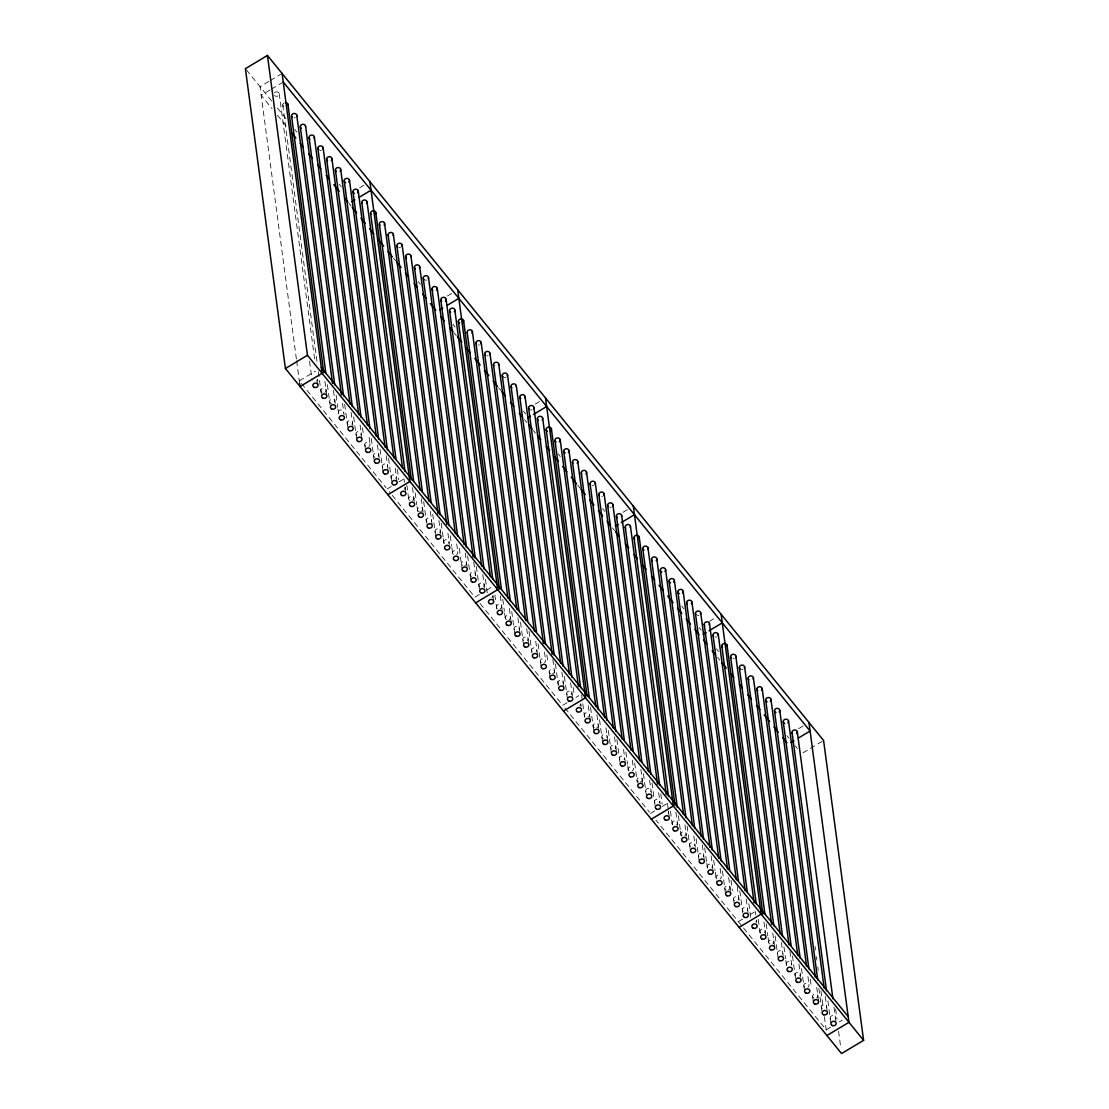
<?xml version="1.0" encoding="UTF-8"?>
<svg xmlns="http://www.w3.org/2000/svg" width="1109" height="1109" viewBox="0 0 1109 1109"><rect width="100%" height="100%" fill="white"/><g stroke="black" fill="none" stroke-linecap="round" stroke-linejoin="round"><path stroke-width="0.75" stroke-dasharray="5 3.75" d="M268.863 81.401L260.047 86.682L296.394 359.122M270.333 80.527L280.605 74.358M270 89.968L261.183 95.249L272.024 108.613M271.469 89.094L281.755 82.925M359.607 187.809L364.015 185.161M299.291 380.831L315.455 371.141M447.412 295.964L451.82 293.33M387.096 488.986L391.505 486.352M398.852 481.944L404.73 478.423M535.231 404.133L539.639 401.486M479.324 594.507L474.915 597.155L389.273 491.661M486.671 590.113L492.535 586.592M623.036 512.303L627.444 509.655M567.129 702.676L562.72 705.324L479.254 602.492M575.945 697.395L578.884 695.634M709.386 621.345L713.794 618.697M650.539 813.479L654.948 810.845M662.281 806.437L666.689 803.803M798.66 728.627L803.068 725.979M803.013 752.817L808.891 749.296M810.36 748.423L822.116 741.366M738.344 921.648L742.753 919.001M750.1 914.606L755.978 911.085M830.572 1027.17L826.163 1029.817L655.96 820.161M839.374 1021.888L842.313 1020.128M246.461 69.95L271.968 101.376M277.389 108.058L286.067 118.732M294.731 129.42L296.907 132.082M339.188 184.163L341.35 186.839M418.329 281.644L420.491 284.32M453.013 324.382L455.175 327.044M523.476 411.176L525.652 413.851M558.174 453.914L560.336 456.575M602.617 508.657L604.779 511.332M681.758 606.138L683.92 608.813M699.1 627.514L701.262 630.175M716.442 648.876L718.618 651.538M786.919 735.669L788.998 738.247M795.278 745.969L797.371 748.547M277.444 115.281L287.203 127.299M349.002 203.418L351.165 206.094M393.445 258.161L395.622 260.837M454.149 332.95L456.326 335.625M498.606 387.693L500.769 390.368M524.626 419.743L526.789 422.418M533.29 430.431L535.467 433.106M577.747 485.174L579.91 487.849M612.431 527.912L614.608 530.587M717.592 657.443L719.755 660.105M301.454 383.492L386.015 487.655M564.897 707.986L649.458 812.148M835.618 1008.996L836.99 1019.282M838.584 1031.273L840.872 1048.407M834.051 1007.291L835.992 1021.846M827.869 1000.942L830.71 1022.332M825.276 996.478L827.217 1011.02M815.032 946.421L815.489 949.845M816.404 956.707L816.862 960.131M817.777 966.979L818.234 970.417M820.979 990.975L823.266 1008.109M824.403 1016.676L826.468 1032.091M818.858 988.41L821.935 1011.505M816.723 987.37L818.622 1001.635M810.305 979.302L811.441 987.856M812.578 996.409L813.16 1000.692M807.934 976.558L809.085 985.111M801.516 968.49L804.372 989.866M798.937 964.026L800.684 977.14M792.505 955.972L795.597 979.053M789.927 951.508L792.089 967.755M783.952 946.864L785.56 958.828M785.782 960.533L786.808 968.24M781.374 942.4L783.314 956.942M775.177 936.038L778.033 957.427M772.765 932.96L774.664 947.225M766.222 923.852L767.816 935.816M768.052 937.535L769.119 945.52M763.962 922.078L765.862 936.343M758.293 919.361L759.291 926.777M759.513 928.483L760.469 935.622M755.229 911.446L755.686 914.87M756.366 919.999L756.754 922.854M748.866 903.807L750.682 917.476M746.246 899.136L748.187 913.677M739.828 891.068L742.711 912.735M737.235 886.604L739.398 902.865M731.039 880.255L732.411 890.513M733.548 899.066L734.13 903.35M728.682 877.496L730.817 893.466M722.486 871.147L725.341 892.523M720.129 868.402L721.266 876.942M713.711 860.321L715.083 870.579M715.305 872.298L716.566 881.71M711.119 855.871L713.059 870.413M704.7 847.803L706.53 861.485M706.752 863.19L707.778 870.898M702.344 845.044L704.284 859.6M696.147 838.695L699.003 860.085M693.79 835.936L695.301 847.345M687.136 826.163L690.214 849.258M684.946 824.791L686.471 836.2M678.417 815.683L680.233 829.366M680.469 831.071L681.494 838.778M675.922 812.204L678.056 828.173M670.488 811.192L672.65 827.453M667.41 803.29L669.129 816.113M660.825 793.933L662.184 804.191M658.663 792.672L660.188 804.08M652.009 782.899L655.1 805.993M649.652 780.154L651.399 793.268M643.456 773.791L646.311 795.181M640.877 769.341L642.998 785.311M634.681 762.978L637.342 782.94M632.324 760.233L633.461 768.787M625.892 752.165L627.5 764.129M627.722 765.834L628.748 773.541M623.535 749.407L625.254 762.243M616.895 739.634L619.973 762.729M614.525 736.889L616.465 751.431M608.342 730.526L611.378 753.344M605.971 727.781L607.69 740.618M599.553 719.713L602.409 741.103M596.905 714.917L599.04 730.886M590.598 707.528L593.689 730.609M588.338 705.754L590.238 720.004M581.615 695.066L584.914 719.866M580.742 703.674L581.13 706.53M573.242 687.469L574.379 696.022M570.622 682.797L572.563 697.353M564.426 676.448L567.281 697.838M561.847 671.985L563.788 686.526M555.415 663.917L558.312 685.584M552.837 659.467L554.805 674.286M546.862 654.809L548.012 663.362M549.149 671.915L549.717 676.199M544.505 652.064L545.642 660.617M538.087 643.996L540.942 665.386M535.73 641.252L537.435 654.074M529.076 631.478L531.973 653.132M526.72 628.72L528.66 643.262M520.523 622.371L523.379 643.747M517.931 617.907L519.871 632.449M511.748 611.544L514.59 632.934M509.322 608.467L511.235 622.731M502.793 599.359L504.387 611.322M504.609 613.041L505.676 621.026M500.298 595.88L502.432 611.849M494.864 594.868L495.848 602.284M496.083 603.989L497.109 611.697M492.937 595.505L493.505 599.789M485.423 579.314L487.253 592.996M482.817 574.642L484.564 587.756M476.385 566.574L479.656 591.097M473.806 562.111L475.775 576.943M467.61 555.761L469.661 571.149M470.119 574.573L470.687 578.856M465.253 553.003L467.374 568.972M459.278 548.359L461.912 568.03M456.7 543.909L457.837 552.448M450.282 535.827L451.64 546.085M451.876 547.804L452.943 555.789M447.911 533.082L449.436 544.491M441.271 523.309L443.087 536.992M443.323 538.697L444.154 544.976M438.901 520.551L440.661 533.679M432.718 514.202L435.754 537.019M430.347 511.457L432.066 524.28M423.707 501.67L426.591 523.337M421.281 498.593L423.416 514.562M415.21 492.909L416.804 504.872M417.026 506.577L417.871 512.857M412.493 487.71L414.614 503.68M406.823 484.993L409.29 503.541M403.981 478.797L404.438 482.207M405.118 487.336L405.7 491.62M397.382 469.44L398.755 479.698M395.234 468.178L396.939 481.015M388.58 458.405L391.657 481.5M386.223 455.66L388.164 470.202M380.027 449.297L383.076 472.115M377.434 444.848L379.195 457.962M371.252 438.485L374.093 459.875M369.117 437.445L370.032 444.293M362.463 427.672L363.6 436.211M364.75 444.764L365.318 449.048M360.106 424.913L361.811 437.75M353.688 416.859L356.543 438.235M351.096 412.396L353.036 426.937M344.677 404.328L347.949 428.85M342.542 403.288L344.067 414.697M336.124 395.22L337.718 407.197M337.94 408.902L338.786 415.182M333.476 390.423L335.223 403.537M327.391 384.74L330.052 404.702M324.909 381.26L326.698 394.665M282.726 104.939L317.257 363.724M318.325 371.695L321.402 394.79M279.205 93.6L315.025 362.075M317.313 379.181L317.881 383.464M309.577 361.271L312.086 380.082M296.63 360.841L299.596 383.104M698.933 615.329A2.648 2.232 -7.6 0 1 697.561 615.453M667.992 810.804A2.648 2.232 -7.6 0 1 668.089 813.521M672.816 824.722A2.648 2.232 -7.6 0 1 672.886 821.575A2.648 2.232 -7.6 0 1 676.629 821.478A2.648 2.232 -7.6 0 1 676.559 824.639M682.077 835.853A2.648 2.232 -7.6 0 1 681.564 832.485A2.648 2.232 -7.6 0 1 685.612 832.485A2.648 2.232 -7.6 0 1 684.724 835.853M734.449 900.563A2.648 2.232 -7.6 0 1 734.061 897.569A2.648 2.232 -7.6 0 1 737.568 896.862A2.648 2.232 -7.6 0 1 738.566 899.718M743.224 911.376A2.648 2.232 -7.6 0 1 742.85 908.396A2.648 2.232 -7.6 0 1 746.357 907.675A2.648 2.232 -7.6 0 1 747.341 910.531M707.653 867.695A2.648 2.232 -7.6 0 1 708.194 864.687A2.648 2.232 -7.6 0 1 711.77 864.757A2.648 2.232 -7.6 0 1 711.839 867.765M716.871 878.924A2.648 2.232 -7.6 0 1 716.816 875.639A2.648 2.232 -7.6 0 1 720.698 875.708A2.648 2.232 -7.6 0 1 720.088 878.993M726.229 890.042A2.648 2.232 -7.6 0 1 725.425 886.604A2.648 2.232 -7.6 0 1 729.611 886.687A2.648 2.232 -7.6 0 1 728.253 890.083M698.864 856.869A2.648 2.232 -7.6 0 1 700.902 853.334A2.648 2.232 -7.6 0 1 703.439 856.453M690.533 846.472A2.648 2.232 -7.6 0 1 690.158 843.492A2.648 2.232 -7.6 0 1 693.666 842.771A2.648 2.232 -7.6 0 1 694.65 845.64M532.098 409.817A2.648 2.232 -7.6 0 1 530.726 409.942M505.746 377.365A2.648 2.232 -7.6 0 1 504.373 377.49M488.182 355.739A2.648 2.232 -7.6 0 1 486.823 355.864M479.407 344.913A2.648 2.232 -7.6 0 1 478.034 345.038M492.951 596.087A2.648 2.232 -7.6 0 1 491.994 597.626M497.206 608.397A2.648 2.232 -7.6 0 1 497.442 605.098A2.648 2.232 -7.6 0 1 501.296 605.445A2.648 2.232 -7.6 0 1 500.381 608.675M506.453 619.529A2.648 2.232 -7.6 0 1 505.94 616.147A2.648 2.232 -7.6 0 1 509.988 616.16A2.648 2.232 -7.6 0 1 509.1 619.529M558.825 684.225A2.648 2.232 -7.6 0 1 558.437 681.245A2.648 2.232 -7.6 0 1 561.944 680.524A2.648 2.232 -7.6 0 1 562.942 683.394M567.143 694.622A2.648 2.232 -7.6 0 1 567.697 691.628A2.648 2.232 -7.6 0 1 571.274 691.697A2.648 2.232 -7.6 0 1 571.329 694.705M532.029 651.357A2.648 2.232 -7.6 0 1 532.583 648.363A2.648 2.232 -7.6 0 1 536.146 648.432A2.648 2.232 -7.6 0 1 536.215 651.44M541.261 662.6A2.648 2.232 -7.6 0 1 541.192 659.314A2.648 2.232 -7.6 0 1 545.073 659.384A2.648 2.232 -7.6 0 1 544.464 662.655M550.618 673.717A2.648 2.232 -7.6 0 1 549.801 670.28A2.648 2.232 -7.6 0 1 553.987 670.349A2.648 2.232 -7.6 0 1 552.629 673.759M523.24 640.545A2.648 2.232 -7.6 0 1 523.795 637.536A2.648 2.232 -7.6 0 1 527.357 637.606A2.648 2.232 -7.6 0 1 527.427 640.628M514.465 629.732A2.648 2.232 -7.6 0 1 516.503 626.183A2.648 2.232 -7.6 0 1 519.04 629.302M321.347 150.228A2.648 2.232 -7.6 0 1 319.974 150.353M295.368 117.623A2.648 2.232 -7.6 0 1 294.037 117.928M284.015 106.838A2.648 2.232 -7.6 0 1 284.098 102.971M274.45 92.823A2.648 2.232 -7.6 0 1 278.331 92.31A2.648 2.232 -7.6 0 1 278.428 95.596A2.648 2.232 -7.6 0 1 274.547 95.54M317.326 379.763A2.648 2.232 -7.6 0 1 316.37 381.302M322.123 392.42A2.648 2.232 -7.6 0 1 321.485 389.065A2.648 2.232 -7.6 0 1 325.533 388.954A2.648 2.232 -7.6 0 1 324.771 392.35M331.452 403.426A2.648 2.232 -7.6 0 1 329.747 400.682A2.648 2.232 -7.6 0 1 333.06 399.101A2.648 2.232 -7.6 0 1 334.779 401.846M382.744 467.485A2.648 2.232 -7.6 0 1 384.781 463.936A2.648 2.232 -7.6 0 1 387.318 467.055M391.532 478.298A2.648 2.232 -7.6 0 1 392.073 475.29A2.648 2.232 -7.6 0 1 395.65 475.359A2.648 2.232 -7.6 0 1 395.719 478.381M356.862 435.449A2.648 2.232 -7.6 0 1 356.627 432.316A2.648 2.232 -7.6 0 1 360.356 431.969A2.648 2.232 -7.6 0 1 360.591 435.116M365.637 446.262A2.648 2.232 -7.6 0 1 365.568 442.976A2.648 2.232 -7.6 0 1 369.449 443.059A2.648 2.232 -7.6 0 1 368.84 446.331M374.994 457.393A2.648 2.232 -7.6 0 1 373.802 454.44A2.648 2.232 -7.6 0 1 377.337 453.304A2.648 2.232 -7.6 0 1 378.543 456.243M348.074 424.636A2.648 2.232 -7.6 0 1 347.838 421.489A2.648 2.232 -7.6 0 1 351.567 421.157A2.648 2.232 -7.6 0 1 351.803 424.29M338.536 412.895A2.648 2.232 -7.6 0 1 341.225 409.845A2.648 2.232 -7.6 0 1 343.416 412.978M426.715 280.022A2.648 2.232 -7.6 0 1 425.357 280.147M400.377 247.57A2.648 2.232 -7.6 0 1 399.004 247.695M404.924 486.796A2.648 2.232 -7.6 0 1 404.175 489.457M409.928 500.575A2.648 2.232 -7.6 0 1 409.29 497.22A2.648 2.232 -7.6 0 1 413.352 497.123A2.648 2.232 -7.6 0 1 412.576 500.506M419.271 511.582A2.648 2.232 -7.6 0 1 417.982 508.144A2.648 2.232 -7.6 0 1 422.307 508.144A2.648 2.232 -7.6 0 1 420.644 511.582M471.588 576.375A2.648 2.232 -7.6 0 1 470.396 573.422A2.648 2.232 -7.6 0 1 473.931 572.286A2.648 2.232 -7.6 0 1 475.123 575.224M479.795 586.883A2.648 2.232 -7.6 0 1 479.559 583.736A2.648 2.232 -7.6 0 1 483.288 583.403A2.648 2.232 -7.6 0 1 483.524 586.536M444.21 543.202A2.648 2.232 -7.6 0 1 444.764 540.194A2.648 2.232 -7.6 0 1 448.327 540.263A2.648 2.232 -7.6 0 1 448.396 543.271M453.442 554.431A2.648 2.232 -7.6 0 1 453.373 551.145A2.648 2.232 -7.6 0 1 457.268 551.228A2.648 2.232 -7.6 0 1 456.658 554.5M462.8 565.548A2.648 2.232 -7.6 0 1 461.996 562.111A2.648 2.232 -7.6 0 1 466.182 562.194A2.648 2.232 -7.6 0 1 464.823 565.59M435.435 532.375A2.648 2.232 -7.6 0 1 435.989 529.381A2.648 2.232 -7.6 0 1 439.552 529.45A2.648 2.232 -7.6 0 1 439.621 532.459M427.104 521.979A2.648 2.232 -7.6 0 1 426.729 518.998A2.648 2.232 -7.6 0 1 430.237 518.277A2.648 2.232 -7.6 0 1 431.221 521.147M611.128 507.16A2.648 2.232 -7.6 0 1 609.756 507.284M602.339 496.347A2.648 2.232 -7.6 0 1 601.66 496.485M593.551 485.534A2.648 2.232 -7.6 0 1 592.192 485.659M580.769 704.257A2.648 2.232 -7.6 0 1 579.799 705.795M585.011 716.566A2.648 2.232 -7.6 0 1 585.247 713.267A2.648 2.232 -7.6 0 1 589.101 713.6A2.648 2.232 -7.6 0 1 588.2 716.844M594.272 727.684A2.648 2.232 -7.6 0 1 593.745 724.316A2.648 2.232 -7.6 0 1 597.793 724.316A2.648 2.232 -7.6 0 1 596.905 727.684M645.868 791.466A2.648 2.232 -7.6 0 1 648.557 788.416A2.648 2.232 -7.6 0 1 650.747 791.549M654.962 802.791A2.648 2.232 -7.6 0 1 655.516 799.783A2.648 2.232 -7.6 0 1 659.079 799.852A2.648 2.232 -7.6 0 1 659.148 802.874M619.834 759.526A2.648 2.232 -7.6 0 1 620.388 756.518A2.648 2.232 -7.6 0 1 623.951 756.588A2.648 2.232 -7.6 0 1 624.02 759.61M629.066 770.755A2.648 2.232 -7.6 0 1 628.997 767.47A2.648 2.232 -7.6 0 1 632.892 767.553A2.648 2.232 -7.6 0 1 632.282 770.824M638.424 781.887A2.648 2.232 -7.6 0 1 637.62 778.435A2.648 2.232 -7.6 0 1 641.806 778.518A2.648 2.232 -7.6 0 1 640.447 781.914M611.503 749.13A2.648 2.232 -7.6 0 1 611.267 745.983A2.648 2.232 -7.6 0 1 615.01 745.65A2.648 2.232 -7.6 0 1 615.245 748.783M603.296 738.622A2.648 2.232 -7.6 0 1 602.104 735.669A2.648 2.232 -7.6 0 1 605.653 734.532A2.648 2.232 -7.6 0 1 606.845 737.471M742.836 669.406A2.648 2.232 -7.6 0 1 741.477 669.531M734.421 658.441A2.648 2.232 -7.6 0 1 733.091 658.746M716.733 636.871A2.648 2.232 -7.6 0 1 715.374 637.107M756.38 920.581A2.648 2.232 -7.6 0 1 755.894 921.676M760.635 932.891A2.648 2.232 -7.6 0 1 760.691 929.73A2.648 2.232 -7.6 0 1 764.434 929.647A2.648 2.232 -7.6 0 1 764.378 932.808M769.896 944.022A2.648 2.232 -7.6 0 1 769.369 940.64A2.648 2.232 -7.6 0 1 773.417 940.654A2.648 2.232 -7.6 0 1 772.529 944.022M822.254 1008.719A2.648 2.232 -7.6 0 1 821.88 1005.738A2.648 2.232 -7.6 0 1 825.387 1005.017A2.648 2.232 -7.6 0 1 826.371 1007.887M830.586 1019.116A2.648 2.232 -7.6 0 1 832.623 1015.581A2.648 2.232 -7.6 0 1 835.16 1018.7M795.458 975.851A2.648 2.232 -7.6 0 1 796.012 972.856A2.648 2.232 -7.6 0 1 799.575 972.926A2.648 2.232 -7.6 0 1 799.644 975.934M804.69 987.093A2.648 2.232 -7.6 0 1 804.621 983.808A2.648 2.232 -7.6 0 1 808.516 983.877A2.648 2.232 -7.6 0 1 807.906 987.149M814.048 998.211A2.648 2.232 -7.6 0 1 813.091 994.925A2.648 2.232 -7.6 0 1 817.139 994.551A2.648 2.232 -7.6 0 1 816.681 997.975M786.669 965.038A2.648 2.232 -7.6 0 1 788.707 961.489A2.648 2.232 -7.6 0 1 791.244 964.622M777.589 953.712A2.648 2.232 -7.6 0 1 780.279 950.663A2.648 2.232 -7.6 0 1 782.469 953.795"/><path stroke-width="1.5" d="M267.449 55.45L245.408 68.661L285.415 368.507L841.551 1053.55L863.592 1040.339L823.585 740.493L267.449 55.45L307.456 355.296L863.592 1040.339M351.941 201.658L354.88 199.897M359.288 197.25L371.03 190.207M285.415 368.507L307.456 355.296M439.746 309.827L442.685 308.052M447.093 305.419L458.849 298.376M387.859 494.697L409.9 481.486L369.893 181.64M527.565 417.982L530.504 416.222M533.429 414.461L546.654 406.532M475.678 602.866L497.705 589.655L457.698 289.809M615.37 526.151L618.309 524.391M621.248 522.63L634.473 514.701M563.483 711.035L585.524 697.824L545.517 397.965M703.175 634.32L706.114 632.546M709.053 630.785L722.278 622.87M651.302 819.191L673.329 805.98L633.322 506.134M790.994 742.476L793.933 740.715M798.341 738.081L810.083 731.025L283.225 82.038M739.107 927.36L761.148 914.149L721.141 614.303M826.926 1035.529L848.953 1022.318L808.946 722.458M291.542 132.636L295.881 137.987M300.22 143.324L303.464 147.331M308.884 154.012L312.142 158.019M317.562 164.686L320.82 168.693M326.24 175.374L329.484 179.381M333.823 184.718L339.243 191.4M344.663 198.081L347.921 202.088M352.246 207.425L356.585 212.762M360.924 218.113L365.263 223.45M369.602 228.787L373.927 234.124M378.266 239.475L383.686 246.143M388.025 251.493L392.364 256.831M396.703 262.168L401.042 267.519M405.367 272.856L408.625 276.862M414.045 283.544L417.303 287.55M422.723 294.218L425.967 298.224M430.306 303.575L435.726 310.243M441.146 316.924L444.404 320.931M449.824 327.612L453.068 331.619M457.407 336.956L461.746 342.293M466.085 347.63L470.424 352.981M474.749 358.318L480.169 365M484.508 370.337L488.847 375.674M493.186 381.025L497.525 386.362M501.85 391.699L505.108 395.705M510.528 402.387L513.786 406.393M519.206 413.075L522.45 417.081M528.951 425.094L532.209 429.1M537.629 435.768L540.887 439.774M546.307 446.456L549.551 450.462M554.971 457.13L558.229 461.136M562.568 466.487L566.907 471.824M571.232 477.161L576.652 483.843M580.991 489.18L585.33 494.531M589.669 499.868L594.008 505.205M598.333 510.556L602.672 515.893M607.011 521.23L610.269 525.236M615.689 531.918L618.933 535.924M625.448 543.937L628.692 547.943M634.112 554.611L637.37 558.617M642.79 565.299L646.034 569.305M651.454 575.987L654.712 579.993M659.051 585.33L663.39 590.667M667.715 596.018L673.135 602.686M677.474 608.037L681.813 613.374M686.152 618.711L690.491 624.062M694.83 629.399L699.155 634.736M703.494 640.087L706.752 644.093M712.172 650.761L715.416 654.767M721.931 662.78L726.256 668.117M730.595 673.468L733.853 677.474M739.273 684.142L742.517 688.148M747.937 694.83L751.195 698.836M756.615 705.518L759.873 709.524M764.212 714.861L769.632 721.543M773.957 726.88L778.296 732.217M782.635 737.568L786.974 742.905M321.333 367.62L848.191 1016.606M797.316 731.982L832.914 998.752M792.048 732.467L826.496 990.684M788.541 721.169L824.139 987.925M783.259 721.654L817.707 979.871M779.766 710.356L815.351 977.112M774.484 710.841L808.932 969.044M770.977 699.543L806.576 966.299M765.695 700.015L800.157 958.231M762.202 688.717L797.787 955.487M756.92 689.202L791.147 945.7M753.413 677.904L789.012 944.66M748.131 678.389L782.594 936.592M744.638 667.091L780.223 933.847M739.356 667.576L773.805 925.779M735.794 655.932L771.614 924.407M730.623 657.082L764.85 913.594M727.005 645.05L762.895 914.107M721.793 645.757L756.241 903.974M718.258 634.431L754.092 902.892M713.045 635.332L747.258 891.83M709.51 623.826L745.109 890.582M704.229 624.298L738.455 880.809M700.736 613L736.321 879.77M695.454 613.485L729.68 869.997M691.947 602.187L727.546 868.943M686.665 602.672L721.127 860.889M683.172 591.374L718.757 858.13M677.89 591.846L712.338 850.062M674.383 580.548L709.982 847.318M669.101 581.033L703.563 839.25M665.608 569.735L701.193 836.505M660.326 570.22L694.775 828.437M656.819 558.922L692.418 825.678M651.538 559.407L686 817.624M647.989 547.777L683.574 814.533M642.818 548.927L677.266 807.13M639.186 536.895L675.007 805.356M633.974 537.602L668.505 796.387M630.453 526.262L666.273 794.737M625.226 527.163L659.675 785.38M621.705 515.657L657.526 784.132M616.424 516.142L650.872 774.359M612.917 504.845L648.515 771.601M607.635 505.33L641.861 761.828M604.142 494.018L639.727 760.788M598.86 494.503L633.087 751.015M595.353 483.205L630.952 749.975M590.071 483.69L624.298 740.188M586.578 472.392L622.163 739.149M581.296 472.878L615.745 731.081M577.789 461.58L613.388 728.336M572.507 462.065L606.97 720.268M569.014 450.753L604.613 717.523M563.732 451.238L598.181 709.455M560.17 439.608L595.769 706.364M555.013 440.758L589.226 697.256M551.381 428.726L587.049 696.064M546.169 429.433L580.617 687.649M542.648 418.093L578.468 686.568M537.421 419.008L571.87 677.211M533.886 407.488L569.485 674.258M528.605 407.973L563.067 666.19M525.111 396.675L560.697 663.432M519.83 397.161L554.278 655.377M516.323 385.863L552.143 654.324M511.041 386.348L545.503 644.551M507.548 375.05L543.368 643.511M502.266 375.521L536.493 632.019M498.759 364.223L534.358 630.993M493.477 364.709L527.704 621.206M489.984 353.411L525.583 620.167M484.702 353.896L518.929 610.394M481.195 342.598L516.794 609.354M475.927 343.083L510.376 601.286M472.365 331.439L507.964 598.208M467.194 332.589L501.42 589.101M463.562 320.556L499.383 589.031M458.35 321.263L492.812 579.48M454.829 309.938L490.428 576.694M449.602 310.839L484.065 569.056M446.081 299.333L481.666 566.089M440.8 299.818L475.248 558.021M437.293 288.506L473.113 556.981M432.011 288.992L466.473 547.208M428.518 277.694L464.103 544.45M423.236 278.179L457.684 536.396M419.729 266.881L455.328 533.637M414.447 267.352L448.909 525.569M410.954 256.054L446.775 524.529M405.672 256.539L440.121 514.756M402.165 245.241L438 513.717M396.897 245.727L431.11 502.238M393.39 234.429L428.989 501.185M388.108 234.914L422.335 491.412M384.56 223.283L420.145 490.039M379.389 224.434L413.615 480.932M375.757 212.401L411.425 479.74M370.545 213.108L404.993 471.311M367.024 201.769L402.609 468.539M361.797 202.67L396.024 459.181M358.262 191.164L393.861 457.92M352.981 191.649L387.443 449.866M349.487 180.351L385.073 447.107M344.206 180.836L378.654 439.039M340.699 169.525L376.298 436.294M335.417 170.01L369.879 428.226M331.924 158.712L367.523 425.482M326.642 159.197L361.09 417.414M323.135 147.899L358.734 414.655M317.867 148.384L352.315 406.587M314.36 137.086L349.959 403.842M309.078 137.571L343.527 395.774M305.585 126.26L341.406 394.735M300.303 126.745L334.752 384.962M296.741 115.114L332.561 383.589M291.57 116.265L325.796 372.763M287.938 104.232L323.759 372.707M282.074 73.471L322.081 373.331L300.054 386.542L299.68 383.686M704.672 625.379A2.648 2.232 -7.6 0 1 706.71 621.844A2.648 2.232 -7.6 0 1 709.233 624.963M695.884 614.566A2.648 2.232 -7.6 0 1 697.921 611.017A2.648 2.232 -7.6 0 1 700.458 614.15M687.109 603.753A2.648 2.232 -7.6 0 1 687.663 600.745A2.648 2.232 -7.6 0 1 691.226 600.815A2.648 2.232 -7.6 0 1 691.295 603.823M670.571 582.835A2.648 2.232 -7.6 0 1 669.489 579.716A2.648 2.232 -7.6 0 1 673.315 578.94A2.648 2.232 -7.6 0 1 673.731 582.197M678.015 592.414A2.648 2.232 -7.6 0 1 681.051 589.406A2.648 2.232 -7.6 0 1 682.506 593.01M679.346 593.662A2.648 2.232 -7.6 0 1 678.32 592.927M661.782 572.022A2.648 2.232 -7.6 0 1 660.701 568.903A2.648 2.232 -7.6 0 1 664.541 568.127A2.648 2.232 -7.6 0 1 664.943 571.385M652.439 560.904A2.648 2.232 -7.6 0 1 652.203 557.758A2.648 2.232 -7.6 0 1 655.932 557.425A2.648 2.232 -7.6 0 1 656.168 560.558M643.969 550.286A2.648 2.232 -7.6 0 1 643.178 547.222A2.648 2.232 -7.6 0 1 646.824 546.418A2.648 2.232 -7.6 0 1 647.628 549.468M634.722 539.154A2.648 2.232 -7.6 0 1 634.625 536.146A2.648 2.232 -7.6 0 1 638.174 535.661A2.648 2.232 -7.6 0 1 638.895 538.586M625.781 528.203A2.648 2.232 -7.6 0 1 627.431 524.529A2.648 2.232 -7.6 0 1 630.314 527.413M529.492 409.471A2.648 2.232 -7.6 0 1 529.118 406.49A2.648 2.232 -7.6 0 1 532.625 405.769A2.648 2.232 -7.6 0 1 533.623 408.639M520.717 398.658A2.648 2.232 -7.6 0 1 520.343 395.677A2.648 2.232 -7.6 0 1 523.85 394.956A2.648 2.232 -7.6 0 1 524.834 397.812M511.942 387.845A2.648 2.232 -7.6 0 1 512.843 384.019A2.648 2.232 -7.6 0 1 516.281 386.445M493.921 365.79A2.648 2.232 -7.6 0 1 495.959 362.241A2.648 2.232 -7.6 0 1 498.496 365.374M503.153 377.018A2.648 2.232 -7.6 0 1 502.779 374.038A2.648 2.232 -7.6 0 1 506.286 373.331A2.648 2.232 -7.6 0 1 507.27 376.187M485.146 354.977A2.648 2.232 -7.6 0 1 487.184 351.428A2.648 2.232 -7.6 0 1 489.707 354.547M476.357 344.15A2.648 2.232 -7.6 0 1 478.395 340.615A2.648 2.232 -7.6 0 1 480.932 343.735M467.43 333.13A2.648 2.232 -7.6 0 1 469.897 329.789A2.648 2.232 -7.6 0 1 472.004 333.144M459.639 323.163A2.648 2.232 -7.6 0 1 458.863 319.974A2.648 2.232 -7.6 0 1 462.73 319.447A2.648 2.232 -7.6 0 1 462.841 322.733M450.67 312.253A2.648 2.232 -7.6 0 1 450.074 309.161A2.648 2.232 -7.6 0 1 453.775 308.524A2.648 2.232 -7.6 0 1 454.357 311.615M354.45 193.451A2.648 2.232 -7.6 0 1 353.369 190.332A2.648 2.232 -7.6 0 1 357.195 189.542A2.648 2.232 -7.6 0 1 357.611 192.8M345.675 182.638A2.648 2.232 -7.6 0 1 344.594 179.519A2.648 2.232 -7.6 0 1 348.42 178.729A2.648 2.232 -7.6 0 1 348.822 181.987M336.318 171.521A2.648 2.232 -7.6 0 1 336.082 168.374A2.648 2.232 -7.6 0 1 339.811 168.027A2.648 2.232 -7.6 0 1 340.047 171.174M318.754 149.881A2.648 2.232 -7.6 0 1 318.366 146.901A2.648 2.232 -7.6 0 1 321.873 146.18A2.648 2.232 -7.6 0 1 322.871 149.036M327.529 160.694A2.648 2.232 -7.6 0 1 327.307 157.547A2.648 2.232 -7.6 0 1 331.036 157.215A2.648 2.232 -7.6 0 1 331.258 160.361M309.965 139.069A2.648 2.232 -7.6 0 1 309.591 136.074A2.648 2.232 -7.6 0 1 313.098 135.367A2.648 2.232 -7.6 0 1 314.097 138.223M301.191 128.242A2.648 2.232 -7.6 0 1 302.092 124.43A2.648 2.232 -7.6 0 1 305.529 126.842M292.208 117.263A2.648 2.232 -7.6 0 1 293.594 113.534A2.648 2.232 -7.6 0 1 296.685 116.265M285.429 102.638A2.648 2.232 -7.6 0 1 287.924 105.383M441.687 301.315A2.648 2.232 -7.6 0 1 441.451 298.169A2.648 2.232 -7.6 0 1 445.18 297.822A2.648 2.232 -7.6 0 1 445.416 300.969M432.912 290.489A2.648 2.232 -7.6 0 1 432.676 287.356A2.648 2.232 -7.6 0 1 436.405 287.009A2.648 2.232 -7.6 0 1 436.641 290.156M424.123 279.676A2.648 2.232 -7.6 0 1 423.749 276.695A2.648 2.232 -7.6 0 1 427.256 275.975A2.648 2.232 -7.6 0 1 428.24 278.83M406.559 258.05A2.648 2.232 -7.6 0 1 407.474 254.224A2.648 2.232 -7.6 0 1 410.912 256.65M415.334 268.863A2.648 2.232 -7.6 0 1 414.974 265.869A2.648 2.232 -7.6 0 1 418.481 265.162A2.648 2.232 -7.6 0 1 419.465 268.018M397.784 247.224A2.648 2.232 -7.6 0 1 397.396 244.243A2.648 2.232 -7.6 0 1 400.903 243.523A2.648 2.232 -7.6 0 1 401.902 246.392M388.552 235.995A2.648 2.232 -7.6 0 1 390.59 232.446A2.648 2.232 -7.6 0 1 393.113 235.565M380.013 225.432A2.648 2.232 -7.6 0 1 380.027 222.41A2.648 2.232 -7.6 0 1 383.589 222.022A2.648 2.232 -7.6 0 1 384.199 224.975M370.877 214.217A2.648 2.232 -7.6 0 1 373.234 210.807A2.648 2.232 -7.6 0 1 375.452 214.092M361.991 203.224A2.648 2.232 -7.6 0 1 364.681 199.994A2.648 2.232 -7.6 0 1 366.552 203.446M617.311 517.64A2.648 2.232 -7.6 0 1 618.212 513.814A2.648 2.232 -7.6 0 1 621.65 516.239M608.079 506.397A2.648 2.232 -7.6 0 1 610.116 502.862A2.648 2.232 -7.6 0 1 612.653 505.981M599.29 495.584A2.648 2.232 -7.6 0 1 601.328 492.049A2.648 2.232 -7.6 0 1 603.864 495.168M581.726 473.959A2.648 2.232 -7.6 0 1 582.28 470.951A2.648 2.232 -7.6 0 1 585.857 471.02A2.648 2.232 -7.6 0 1 585.912 474.028M590.515 484.772A2.648 2.232 -7.6 0 1 592.553 481.223A2.648 2.232 -7.6 0 1 595.089 484.356M572.951 463.132A2.648 2.232 -7.6 0 1 573.505 460.138A2.648 2.232 -7.6 0 1 577.068 460.207A2.648 2.232 -7.6 0 1 577.137 463.215M565.202 453.04A2.648 2.232 -7.6 0 1 564.121 449.921A2.648 2.232 -7.6 0 1 567.947 449.145A2.648 2.232 -7.6 0 1 568.362 452.403M556.163 442.117A2.648 2.232 -7.6 0 1 555.498 438.901A2.648 2.232 -7.6 0 1 559.38 438.471A2.648 2.232 -7.6 0 1 559.38 441.77M547.444 431.332A2.648 2.232 -7.6 0 1 546.668 428.143A2.648 2.232 -7.6 0 1 550.549 427.617A2.648 2.232 -7.6 0 1 550.646 430.902M538.475 420.422A2.648 2.232 -7.6 0 1 537.893 417.317A2.648 2.232 -7.6 0 1 541.58 416.679A2.648 2.232 -7.6 0 1 542.176 419.784M792.478 733.548A2.648 2.232 -7.6 0 1 793.032 730.54A2.648 2.232 -7.6 0 1 796.595 730.609A2.648 2.232 -7.6 0 1 796.664 733.631M783.398 722.222A2.648 2.232 -7.6 0 1 786.42 719.2A2.648 2.232 -7.6 0 1 787.889 722.805M784.728 723.456A2.648 2.232 -7.6 0 1 783.703 722.735M775.94 712.643A2.648 2.232 -7.6 0 1 774.858 709.524A2.648 2.232 -7.6 0 1 778.684 708.734A2.648 2.232 -7.6 0 1 779.1 711.992M757.807 690.699A2.648 2.232 -7.6 0 1 757.572 687.566A2.648 2.232 -7.6 0 1 761.301 687.22A2.648 2.232 -7.6 0 1 761.536 690.366M767.165 701.817A2.648 2.232 -7.6 0 1 766.083 698.698A2.648 2.232 -7.6 0 1 769.909 697.921A2.648 2.232 -7.6 0 1 770.325 701.179M749.032 679.886A2.648 2.232 -7.6 0 1 748.644 676.906A2.648 2.232 -7.6 0 1 752.152 676.185A2.648 2.232 -7.6 0 1 753.15 679.041M740.244 669.074A2.648 2.232 -7.6 0 1 739.869 666.079A2.648 2.232 -7.6 0 1 743.377 665.372A2.648 2.232 -7.6 0 1 744.361 668.228M731.261 658.094A2.648 2.232 -7.6 0 1 732.647 654.352A2.648 2.232 -7.6 0 1 735.738 657.096M722.527 647.323A2.648 2.232 -7.6 0 1 723.789 643.553A2.648 2.232 -7.6 0 1 726.977 646.214M713.6 636.358A2.648 2.232 -7.6 0 1 715.236 632.684A2.648 2.232 -7.6 0 1 718.119 635.582M718.216 884.94A2.648 2.232 -7.6 0 0 722.028 882.653A2.648 2.232 -7.6 0 0 717.939 881.087A2.648 2.232 -7.6 0 0 718.216 884.94M726.991 895.753A2.648 2.232 -7.6 0 0 730.817 893.466A2.648 2.232 -7.6 0 0 726.714 891.913A2.648 2.232 -7.6 0 0 726.991 895.753M735.78 906.58A2.648 2.232 -7.6 0 0 739.592 904.292A2.648 2.232 -7.6 0 0 735.489 902.726A2.648 2.232 -7.6 0 0 735.78 906.58M682.839 841.565A2.648 2.232 -7.6 0 0 686.915 839.638A2.648 2.232 -7.6 0 0 683.047 837.697A2.648 2.232 -7.6 0 0 682.839 841.565M744.555 917.393A2.648 2.232 -7.6 0 0 748.381 915.105A2.648 2.232 -7.6 0 0 744.278 913.539A2.648 2.232 -7.6 0 0 744.555 917.393M709.441 874.128A2.648 2.232 -7.6 0 0 713.253 871.84A2.648 2.232 -7.6 0 0 709.15 870.274A2.648 2.232 -7.6 0 0 709.441 874.128M691.877 852.488A2.648 2.232 -7.6 0 0 695.69 850.201A2.648 2.232 -7.6 0 0 691.586 848.648A2.648 2.232 -7.6 0 0 691.877 852.488M700.652 863.315A2.648 2.232 -7.6 0 0 704.465 861.028A2.648 2.232 -7.6 0 0 700.361 859.461A2.648 2.232 -7.6 0 0 700.652 863.315M665.15 819.87A2.648 2.232 -7.6 0 0 669.337 818.123A2.648 2.232 -7.6 0 0 665.636 816.002A2.648 2.232 -7.6 0 0 665.15 819.87M674.12 830.78A2.648 2.232 -7.6 0 0 678.126 828.756A2.648 2.232 -7.6 0 0 674.203 826.912A2.648 2.232 -7.6 0 0 674.12 830.78M542.592 668.616A2.648 2.232 -7.6 0 0 546.404 666.329A2.648 2.232 -7.6 0 0 542.315 664.762A2.648 2.232 -7.6 0 0 542.592 668.616M551.381 679.429A2.648 2.232 -7.6 0 0 555.193 677.142A2.648 2.232 -7.6 0 0 551.09 675.575A2.648 2.232 -7.6 0 0 551.381 679.429M560.156 690.242A2.648 2.232 -7.6 0 0 563.968 687.954A2.648 2.232 -7.6 0 0 559.865 686.402A2.648 2.232 -7.6 0 0 560.156 690.242M507.215 625.24A2.648 2.232 -7.6 0 0 511.291 623.3A2.648 2.232 -7.6 0 0 507.437 621.373A2.648 2.232 -7.6 0 0 507.215 625.24M568.931 701.068A2.648 2.232 -7.6 0 0 572.757 698.781A2.648 2.232 -7.6 0 0 568.654 697.214A2.648 2.232 -7.6 0 0 568.931 701.068M533.817 657.803A2.648 2.232 -7.6 0 0 537.629 655.502A2.648 2.232 -7.6 0 0 533.526 653.95A2.648 2.232 -7.6 0 0 533.817 657.803M516.253 636.164A2.648 2.232 -7.6 0 0 520.066 633.877A2.648 2.232 -7.6 0 0 515.962 632.31A2.648 2.232 -7.6 0 0 516.253 636.164M525.028 646.977A2.648 2.232 -7.6 0 0 528.854 644.689A2.648 2.232 -7.6 0 0 524.751 643.137A2.648 2.232 -7.6 0 0 525.028 646.977M489.526 603.532A2.648 2.232 -7.6 0 0 493.713 601.799A2.648 2.232 -7.6 0 0 490.012 599.678A2.648 2.232 -7.6 0 0 489.526 603.532M498.509 614.455A2.648 2.232 -7.6 0 0 502.516 612.418A2.648 2.232 -7.6 0 0 498.579 610.588A2.648 2.232 -7.6 0 0 498.509 614.455M366.968 452.278A2.648 2.232 -7.6 0 0 370.794 450.004A2.648 2.232 -7.6 0 0 366.691 448.438A2.648 2.232 -7.6 0 0 366.968 452.278M375.757 463.105A2.648 2.232 -7.6 0 0 379.569 460.817A2.648 2.232 -7.6 0 0 375.466 459.251A2.648 2.232 -7.6 0 0 375.757 463.105M384.532 473.917A2.648 2.232 -7.6 0 0 388.344 471.63A2.648 2.232 -7.6 0 0 384.241 470.064A2.648 2.232 -7.6 0 0 384.532 473.917M331.591 408.902A2.648 2.232 -7.6 0 0 335.667 406.975A2.648 2.232 -7.6 0 0 331.813 405.035A2.648 2.232 -7.6 0 0 331.591 408.902M393.321 484.73A2.648 2.232 -7.6 0 0 397.133 482.443A2.648 2.232 -7.6 0 0 393.03 480.89A2.648 2.232 -7.6 0 0 393.321 484.73M358.193 441.465A2.648 2.232 -7.6 0 0 362.005 439.178A2.648 2.232 -7.6 0 0 357.902 437.625A2.648 2.232 -7.6 0 0 358.193 441.465M340.629 419.84A2.648 2.232 -7.6 0 0 344.442 417.552A2.648 2.232 -7.6 0 0 340.338 415.986A2.648 2.232 -7.6 0 0 340.629 419.84M349.404 430.652A2.648 2.232 -7.6 0 0 353.23 428.365A2.648 2.232 -7.6 0 0 349.127 426.799A2.648 2.232 -7.6 0 0 349.404 430.652M313.902 387.207A2.648 2.232 -7.6 0 0 318.089 385.475A2.648 2.232 -7.6 0 0 314.388 383.34A2.648 2.232 -7.6 0 0 313.902 387.207M322.885 398.131A2.648 2.232 -7.6 0 0 326.892 396.093A2.648 2.232 -7.6 0 0 322.955 394.249A2.648 2.232 -7.6 0 0 322.885 398.131M454.773 560.447A2.648 2.232 -7.6 0 0 458.599 558.16A2.648 2.232 -7.6 0 0 454.496 556.593A2.648 2.232 -7.6 0 0 454.773 560.447M463.562 571.26A2.648 2.232 -7.6 0 0 467.374 568.972A2.648 2.232 -7.6 0 0 463.271 567.42A2.648 2.232 -7.6 0 0 463.562 571.26M472.351 582.086A2.648 2.232 -7.6 0 0 476.163 579.799A2.648 2.232 -7.6 0 0 472.06 578.233A2.648 2.232 -7.6 0 0 472.351 582.086M419.41 517.071A2.648 2.232 -7.6 0 0 423.472 515.144A2.648 2.232 -7.6 0 0 419.618 513.204A2.648 2.232 -7.6 0 0 419.41 517.071M481.126 592.899A2.648 2.232 -7.6 0 0 484.938 590.612A2.648 2.232 -7.6 0 0 480.835 589.045A2.648 2.232 -7.6 0 0 481.126 592.899M445.998 549.634A2.648 2.232 -7.6 0 0 449.824 547.347A2.648 2.232 -7.6 0 0 445.721 545.78A2.648 2.232 -7.6 0 0 445.998 549.634M428.434 527.995A2.648 2.232 -7.6 0 0 432.26 525.708A2.648 2.232 -7.6 0 0 428.157 524.155A2.648 2.232 -7.6 0 0 428.434 527.995M437.223 538.822A2.648 2.232 -7.6 0 0 441.035 536.534A2.648 2.232 -7.6 0 0 436.932 534.968A2.648 2.232 -7.6 0 0 437.223 538.822M401.721 495.376A2.648 2.232 -7.6 0 0 405.908 493.63A2.648 2.232 -7.6 0 0 402.193 491.509A2.648 2.232 -7.6 0 0 401.721 495.376M410.69 506.286A2.648 2.232 -7.6 0 0 414.697 504.262A2.648 2.232 -7.6 0 0 410.774 502.419A2.648 2.232 -7.6 0 0 410.69 506.286M630.397 776.771A2.648 2.232 -7.6 0 0 634.223 774.498A2.648 2.232 -7.6 0 0 630.12 772.931A2.648 2.232 -7.6 0 0 630.397 776.771M639.186 787.598A2.648 2.232 -7.6 0 0 642.998 785.311A2.648 2.232 -7.6 0 0 638.895 783.744A2.648 2.232 -7.6 0 0 639.186 787.598M647.961 798.411A2.648 2.232 -7.6 0 0 651.787 796.123A2.648 2.232 -7.6 0 0 647.684 794.557A2.648 2.232 -7.6 0 0 647.961 798.411M595.034 733.396A2.648 2.232 -7.6 0 0 599.096 731.469A2.648 2.232 -7.6 0 0 595.242 729.528A2.648 2.232 -7.6 0 0 595.034 733.396M656.75 809.223A2.648 2.232 -7.6 0 0 660.562 806.936A2.648 2.232 -7.6 0 0 656.459 805.384A2.648 2.232 -7.6 0 0 656.75 809.223M621.622 765.959A2.648 2.232 -7.6 0 0 625.434 763.671A2.648 2.232 -7.6 0 0 621.331 762.119A2.648 2.232 -7.6 0 0 621.622 765.959M604.058 744.333A2.648 2.232 -7.6 0 0 607.884 742.046A2.648 2.232 -7.6 0 0 603.781 740.479A2.648 2.232 -7.6 0 0 604.058 744.333M612.847 755.146A2.648 2.232 -7.6 0 0 616.659 752.859A2.648 2.232 -7.6 0 0 612.556 751.292A2.648 2.232 -7.6 0 0 612.847 755.146M577.345 711.701A2.648 2.232 -7.6 0 0 581.532 709.968A2.648 2.232 -7.6 0 0 577.817 707.833A2.648 2.232 -7.6 0 0 577.345 711.701M586.314 722.611A2.648 2.232 -7.6 0 0 590.321 720.587A2.648 2.232 -7.6 0 0 586.398 718.743A2.648 2.232 -7.6 0 0 586.314 722.611M806.021 993.109A2.648 2.232 -7.6 0 0 809.847 990.822A2.648 2.232 -7.6 0 0 805.744 989.256A2.648 2.232 -7.6 0 0 806.021 993.109M814.81 1003.922A2.648 2.232 -7.6 0 0 818.622 1001.635A2.648 2.232 -7.6 0 0 814.519 1000.068A2.648 2.232 -7.6 0 0 814.81 1003.922M823.585 1014.735A2.648 2.232 -7.6 0 0 827.411 1012.448A2.648 2.232 -7.6 0 0 823.308 1010.895A2.648 2.232 -7.6 0 0 823.585 1014.735M770.658 949.734A2.648 2.232 -7.6 0 0 774.72 947.793A2.648 2.232 -7.6 0 0 770.866 945.866A2.648 2.232 -7.6 0 0 770.658 949.734M832.374 1025.562A2.648 2.232 -7.6 0 0 836.186 1023.274A2.648 2.232 -7.6 0 0 832.083 1021.708A2.648 2.232 -7.6 0 0 832.374 1025.562M797.246 982.283A2.648 2.232 -7.6 0 0 801.058 979.996A2.648 2.232 -7.6 0 0 796.955 978.443A2.648 2.232 -7.6 0 0 797.246 982.283M779.682 960.657A2.648 2.232 -7.6 0 0 783.495 958.37A2.648 2.232 -7.6 0 0 779.391 956.804A2.648 2.232 -7.6 0 0 779.682 960.657M788.471 971.47A2.648 2.232 -7.6 0 0 792.283 969.183A2.648 2.232 -7.6 0 0 788.18 967.63A2.648 2.232 -7.6 0 0 788.471 971.47M752.969 928.025A2.648 2.232 -7.6 0 0 757.142 926.292A2.648 2.232 -7.6 0 0 753.441 924.171A2.648 2.232 -7.6 0 0 752.969 928.025M761.938 938.949A2.648 2.232 -7.6 0 0 765.945 936.911A2.648 2.232 -7.6 0 0 762.008 935.081A2.648 2.232 -7.6 0 0 761.938 938.949"/></g></svg>
